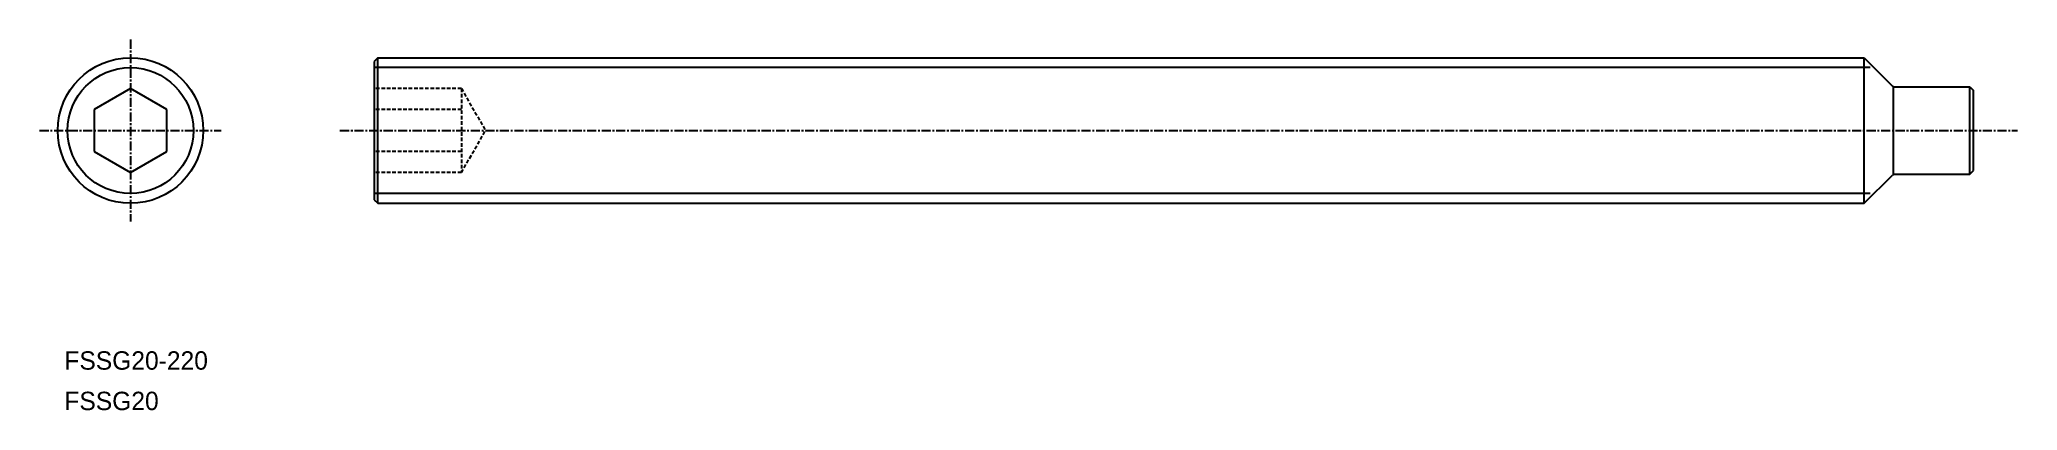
# Model space of a CAD drawing. Extents: x -5 to 267, y 5 to 56.
import ezdxf

# ---------------------------------------------------------------- set-up
doc = ezdxf.new("R2010")
doc.units = 0
doc.linetypes.add('CENTER', pattern=[2, 1.25, -0.25, 0.25, -0.25])
doc.linetypes.add('DASHED', pattern=[0.75, 0.5, -0.25])
doc.layers.get('0').update_dxf_attribs({"linetype": 'CONTINUOUS'})
doc.layers.add('CENTER', color=1, linetype='CENTER')

msp = doc.modelspace()

# ---------------------------------------------------------------- linework, layer by layer
at = {"color": 7, "linetype": 'CONTINUOUS'}
for p, q in [((41.07, 53.24), (40.57, 52.74)), ((40.57, 52.74), (40.57, 33.74)), ((41.07, 33.24), (41.07, 53.24)), ((41.07, 53.24), (245.55, 53.24)), ((245.55, 33.24), (245.55, 53.24)), ((245.55, 53.24), (249.44, 49.36)), ((7.05, 49.02), (2.05, 46.13)), ((12.05, 46.13), (7.05, 49.02)), ((249.57, 37.21), (249.57, 49.28)), ((249.72, 49.24), (260.07, 49.24)), ((260.07, 37.24), (260.07, 49.24)), ((260.07, 49.24), (260.57, 48.74)), ((260.57, 37.74), (260.57, 48.74)), ((2.05, 46.13), (2.05, 40.36)), ((12.05, 40.36), (12.05, 46.13)), ((2.05, 40.36), (7.05, 37.47)), ((7.05, 37.47), (12.05, 40.36)), ((245.55, 33.24), (249.44, 37.13)), ((249.72, 37.24), (260.07, 37.24)), ((260.07, 37.24), (260.57, 37.74)), ((40.57, 33.74), (41.07, 33.24)), ((41.07, 33.24), (245.55, 33.24))]:
    msp.add_line(p, q, dxfattribs=at)
at = {"color": 3, "linetype": 'CONTINUOUS'}
for p, q in [((246.36, 51.89), (40.57, 51.89)), ((246.36, 34.6), (40.57, 34.6))]:
    msp.add_line(p, q, dxfattribs=at)
at = {"color": 3, "linetype": 'DASHED'}
for p, q in [((52.57, 49.02), (40.57, 49.02)), ((52.57, 49.02), (55.9, 43.24)), ((52.57, 49.02), (52.57, 37.47)), ((52.57, 46.13), (40.57, 46.13)), ((52.57, 46.13), (41.36, 46.13)), ((52.57, 37.47), (55.9, 43.24)), ((52.57, 40.36), (40.57, 40.36)), ((52.57, 40.36), (41.36, 40.36)), ((52.57, 37.47), (40.57, 37.47))]:
    msp.add_line(p, q, dxfattribs=at)
at = {"color": 7, "linetype": 'CONTINUOUS'}
msp.add_circle((7.05, 43.24), 10, dxfattribs=at)
at = {"color": 3, "linetype": 'CONTINUOUS'}
msp.add_circle((7.05, 43.24), 8.65, dxfattribs=at)
at = {"color": 7, "linetype": 'CONTINUOUS'}
for centre, start, end in [((249.72, 49.64), 225, 270), ((249.72, 36.84), 90, 135)]:
    msp.add_arc(centre, 0.4, start, end, dxfattribs=at)
at = {"layer": 'CENTER', "color": 1, "linetype": 'CENTER'}
for p, q in [((7.05, 55.74), (7.05, 30.74)), ((-5.45, 43.24), (19.55, 43.24)), ((35.87, 43.24), (266.62, 43.24))]:
    msp.add_line(p, q, dxfattribs=at)

# ---------------------------------------------------------------- texts
at = {"color": 7, "linetype": 'CONTINUOUS'}
for s, p in [('FSSG20-220', (-2.04, 10.37)), ('FSSG20', (-2.04, 4.81))]:
    msp.add_text(s, height=2.53, dxfattribs=at).set_placement(p)

doc.saveas('drawing.dxf')
